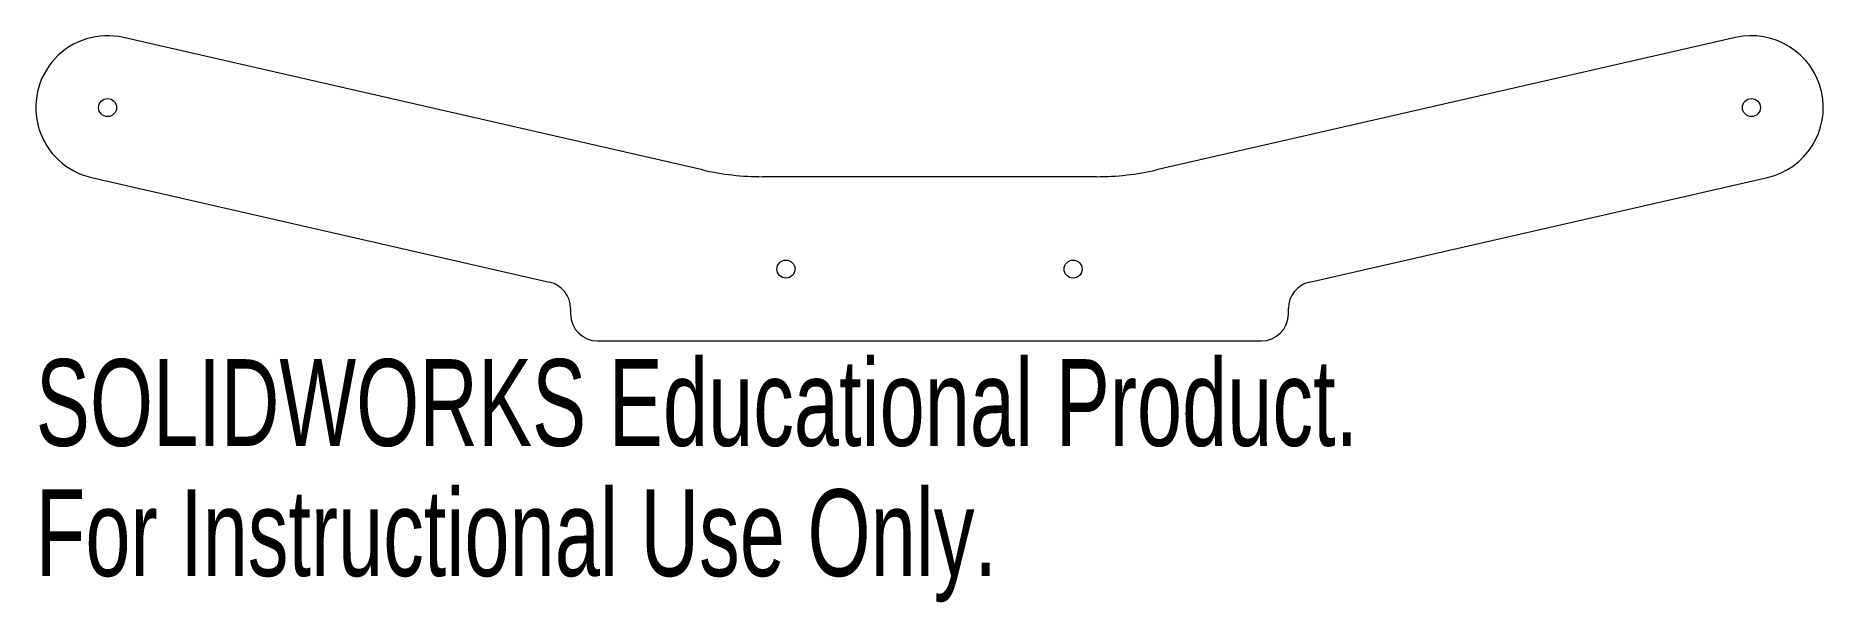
# Model space of a CAD drawing. Header units: inches. Extents: x -1.96 to 1.96, y -0.57 to 0.67.
import ezdxf

# ---------------------------------------------------------------- set-up
doc = ezdxf.new("R2010")
doc.units = ezdxf.units.IN
doc.header["$MEASUREMENT"] = 0
doc.styles.add('SLDTEXTSTYLE0', font='TXT', dxfattribs={"width": 0.7})

msp = doc.modelspace()

# ---------------------------------------------------------------- linework, layer by layer
at = {"color": 7, "linetype": 'Continuous', "lineweight": 15}
for p, q in [((-0.498, 0.3751), (-1.7681, 0.6653)), ((1.7681, 0.6653), (0.498, 0.3751)), ((-1.8382, 0.3583), (-0.8333, 0.1286)), ((0.3664, 0.3602), (-0.3664, 0.3602)), ((0.8333, 0.1286), (1.8382, 0.3583)), ((-0.7874, 0.071), (-0.7874, 0.0591)), ((0.7874, 0.0591), (0.7874, 0.071)), ((-0.7283, 0), (0.7283, 0))]:
    msp.add_line(p, q, dxfattribs=at)
for centre in [(-1.8031, 0.5118), (1.8031, 0.5118), (-0.315, 0.1575), (0.315, 0.1575)]:
    msp.add_circle(centre, 0.0197, dxfattribs=at)
for centre, radius, start, end in [((-1.8031, 0.5118), 0.1575, 77.1256, 257.1256), ((1.8031, 0.5118), 0.1575, 282.8744, 102.8744), ((-0.3664, 0.9508), 0.5906, 257.1256, 270), ((0.3664, 0.9508), 0.5906, 270, 282.8744), ((-0.8465, 0.071), 0.0591, 0, 77.1256), ((0.8465, 0.071), 0.0591, 102.8744, 180), ((-0.7283, 0.0591), 0.0591, 180, 270), ((0.7283, 0.0591), 0.0591, 270, 0)]:
    msp.add_arc(centre, radius, start, end, dxfattribs=at)

# ---------------------------------------------------------------- texts
at = {"color": 7, "linetype": 'Continuous', "char_height": 0.1903, "attachment_point": 1, "style": 'SLDTEXTSTYLE0'}
for s, insert in [('SOLIDWORKS Educational Product.', (-1.9606, -0.0401)), ('For Instructional Use Only.', (-1.9606, -0.3256))]:
    msp.add_mtext(s, dxfattribs=dict(at, insert=insert))

doc.saveas('drawing.dxf')
